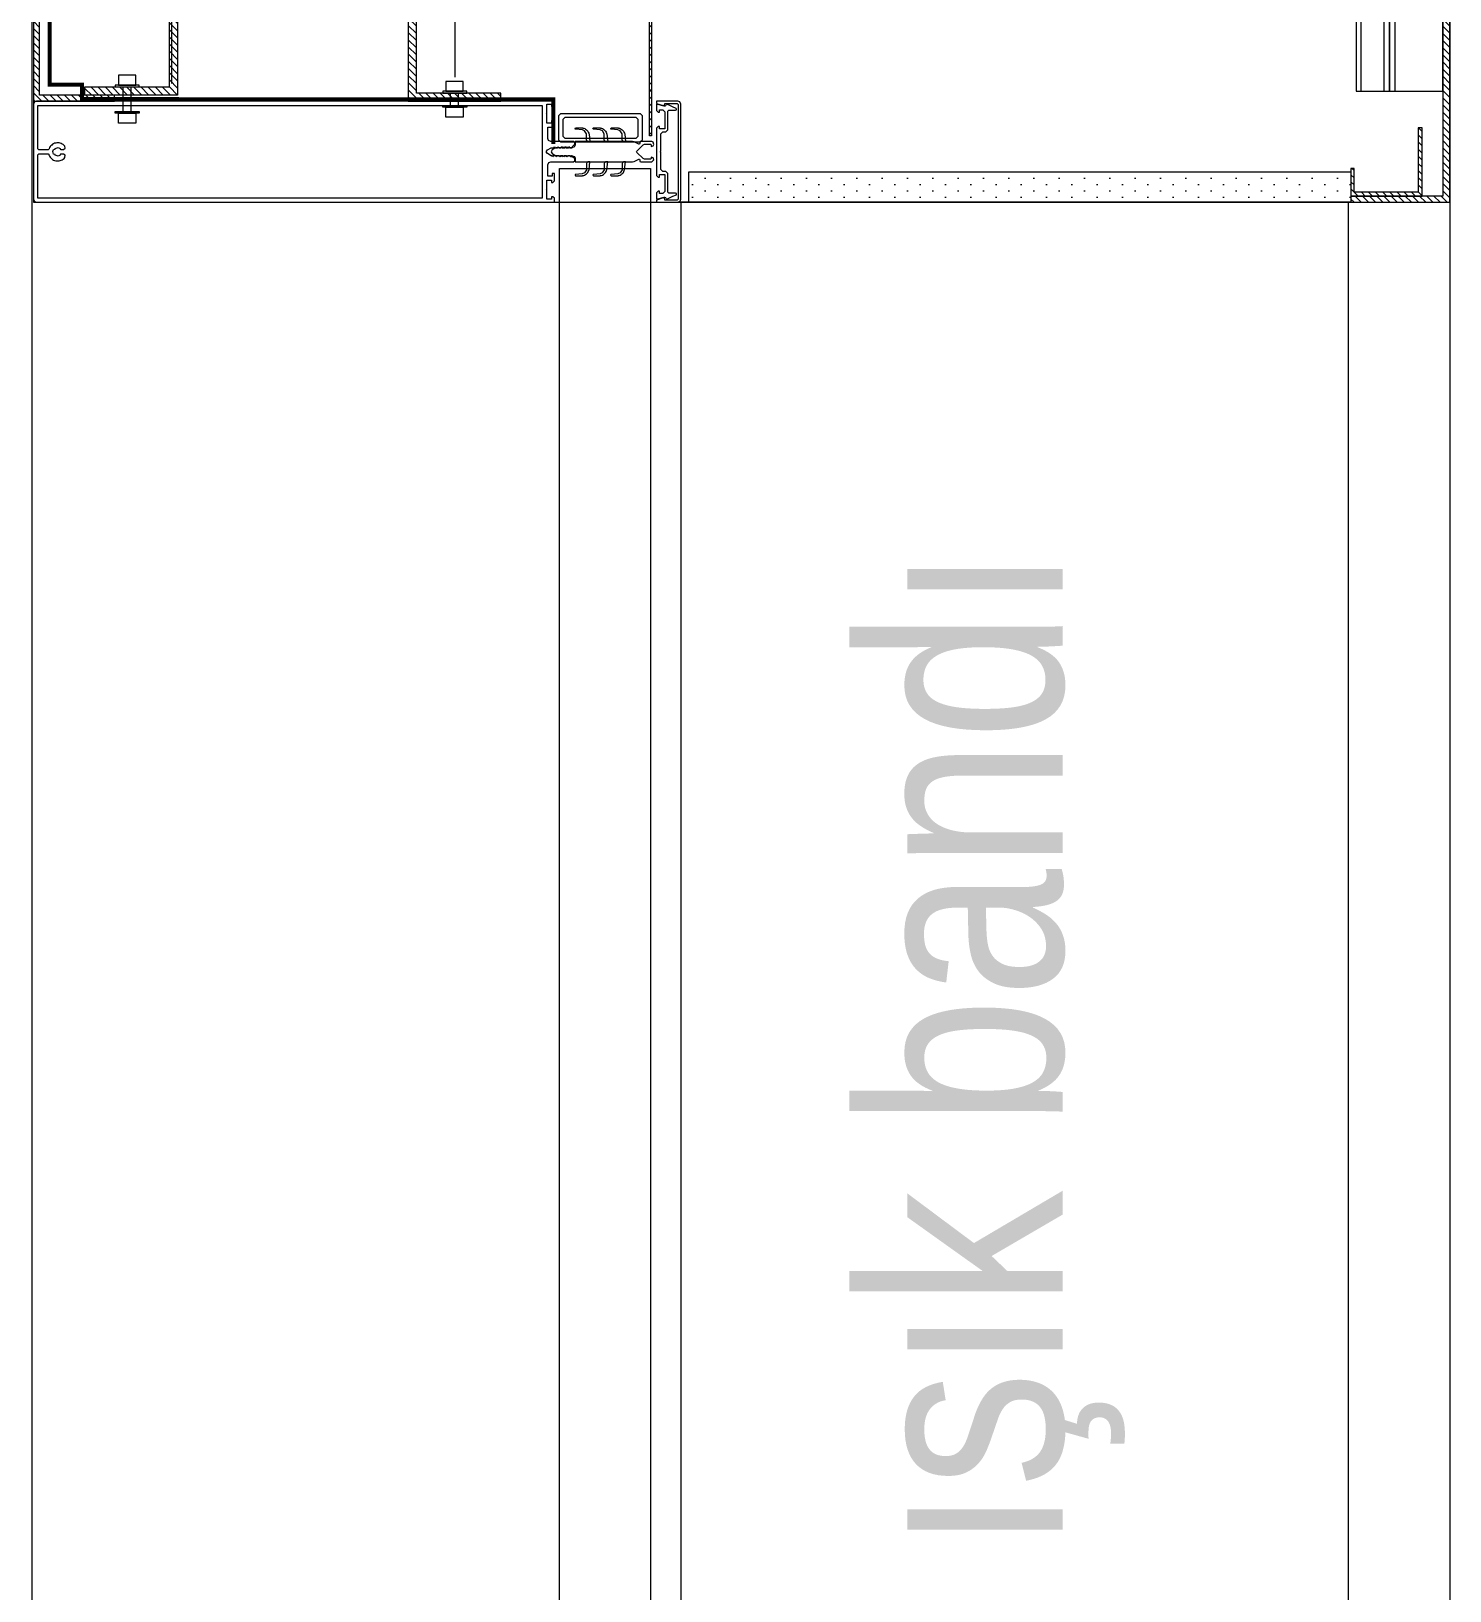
# Model space of a CAD drawing. Extents: x -1073 to 35213, y -1180 to 6950.
# Drawn here: x 6130.7 to 6200.8, y 1833.4 to 1910.5 of the extents above; entities that cross this region are included whole.
import ezdxf

# ---------------------------------------------------------------- set-up
doc = ezdxf.new("R2010")
doc.units = 0
doc.header["$LTSCALE"] = 25
for name, pattern in [('DOT2', [0.125, 0, -0.125]), ('Grundrisse$0$AUSGEZOGEN', [2, 1, 1]), ('HIDDEN', [0.375, 0.25, -0.125])]:
    doc.linetypes.add(name, pattern=pattern)
doc.layers.get('0').update_dxf_attribs({"color": 9, "lineweight": 9})
for name, color, linetype, lineweight in [('06D', 9, 'Continuous', 9), ('09P', 9, 'Continuous', 9), ('10', 9, 'Continuous', 9), ('10A', 9, 'Continuous', 9), ('15', 9, 'Continuous', 9), ('20', 9, 'DOT2', 9), ('21', 9, 'Continuous', 9), ('33', 9, 'BATTING', 9)]:
    doc.layers.add(name, color=color, linetype=linetype, lineweight=lineweight)
doc.styles.add('MuuM_TEXT-STANDART', font='ARIALN.TTF')
doc.linetypes.add('BATTING', pattern='A,0.0001,-0.1,[134,ltypeshp.shx,S=0.1,R=0,X=-0.1,Y=0],-0.2,[134,ltypeshp.shx,S=0.1,R=180,X=0.1,Y=0],-0.1', length=0.4001000000000001)
pattern_1 = [(135, (-1.360098787570677, -984.9016340087401), (-0.1767766952966369, -0.1767766952966369), [])]

# ---------------------------------------------------------------- blocks, each defined once
blk = doc.blocks.new('prf-camderzi-20x6-p_1')
at = {"layer": '10A', "linetype": 'Continuous'}
for points in [[(0.1800000189996353, -2.389999998002167), (0.130000018998544, -2.339999998002895), (0.130000018998544, 2.340000152997163), (0.1800000189996353, 2.390000153001892), (0.7900000099998579, 2.390000153001892), (0.8160000089992536, 2.29599990799943), (0.8799999950006167, 2.283000183000694), (1.200000000000727, 2.386999893002212), (1.200000000000727, 2.499999999996362), (0.1499999999996362, 2.499999999996362), (0.036999989000833, 2.447999953999897), (0, 2.350000000000363), (0, -2.350000000000363), (0.0520000460001029, -2.462999999999739), (0.1499999999996362, -2.500000000003637), (1.200000000000727, -2.500000000003637), (1.200000000000727, -2.387000000004263), (0.8799999950006167, -2.28299999200135), (0.8160000089992536, -2.296000004002053), (0.7900000099998579, -2.389999998002167)], [(1.060005000003002, 2.070005000001401), (1.060005000003002, 1.950004999996963), (1.120005000000674, 1.950004999996963), (1.200005000000601, 2.030005000000528), (1.200005000000601, 2.350004971525777), (0.8250050000024202, 2.250004899997293), (0.8030049999997572, 2.248004899996885), (0.7650050000029296, 2.267004899998937), (0.7360050000024785, 2.328004899998632), (0.6930050000028132, 2.348004903000401), (0.5290050000021438, 2.266004899996914), (0.3940050000019255, 2.203004899996813), (0.2190050000026531, 2.129004900001746), (0.2100050000026385, 2.100004899999476), (0.2200049999992188, 2.071004899999024), (0.260005000001911, 2.050004899996565), (0.6000050000020565, 2.050004899996565), (0.6500049999995099, 2.000004899997293), (0.6500049999995099, 1.080004900000858), (0.7500049999998737, 0.9800048999968566), (0.9000049999995098, 0.9800048999968566), (1.000004999999873, 0.8800049000001308), (1.000004999999873, 0.0250048999987485), (1.02000500000031, 4.8999991122e-06), (1.000004999999873, -0.024995100000524), (1.000004999999873, -0.8799951000019063), (0.9000049999995098, -0.9799951000040892), (0.7500049999998737, -0.9799951000040892), (0.6500049999995099, -1.079995100002633), (0.6500049999995099, -1.999995100004525), (0.6000050000002375, -2.049995100001979), (0.260005000001911, -2.049995100001979), (0.2200049999992188, -2.069995100004234), (0.2100050000026385, -2.099995100001251), (0.2300049999994371, -2.139995100002124), (0.4150050000025658, -2.211995100002241), (0.5190050000001066, -2.260995100004947), (0.6960049999997864, -2.346995100004278), (0.7310049999996409, -2.331995100001222), (0.7660049999994955, -2.265995100002328), (0.7990050000025803, -2.247995100002299), (0.8240050000003974, -2.249995100004525), (1.200005000000601, -2.349995100001251), (1.200005000000601, -2.029995100001542), (1.120005000000674, -1.949995099999796), (1.060005000003002, -1.949995099999796), (1.060005000003002, -2.069995100004234), (0.9000049999995098, -2.069995100004234), (0.800005000002784, -1.969995100000232), (0.800005000002784, -1.129995100000087), (1.060005000003002, -1.129995100000087), (1.060005000003002, -1.249995099999068), (1.12000498999987, -1.249995099999068), (1.200004988080763, -1.169995100002779), (1.200004988080763, 1.170004900001003), (1.12000498999987, 1.250004899997293), (1.060005000003002, 1.250004899997293), (1.060005000003002, 1.13000490000013), (0.800005000002784, 1.13000490000013), (0.800005000002784, 1.970004999997399), (0.9000049999995098, 2.070005000001401)], [(6.249999999998182, -2.5), (31.85099999941485, -2.5), (31.95099999941522, -2.461000001001593), (31.99999999999091, -2.349999999998544), (31.99999999999091, 2.349999999998544), (31.94399999941561, 2.466999816997486), (31.85000000041509, 2.5), (6.249999999998182, 2.5), (6.249999999998182, 2.301999848497871), (6.330000304997156, 2.221999925501222), (6.390000153000072, 2.221999925501222), (6.390000153000072, 2.3420000014994), (6.619999694996295, 2.3420000014994), (6.619999694996295, 1.896999925504132), (6.640000153000072, 1.871999925499039), (6.619999694996295, 1.846999925499403), (6.619999694996295, 1.401999848501873), (6.390000153000072, 1.401999848501873), (6.390000153000072, 1.521999925500495), (6.330000304997156, 1.521999925500495), (6.249999999998182, 1.442000001497945), (6.249999999998182, 1.082000154503475), (6.369999694998113, 1.082000154503475), (6.369999694998113, 1.201999848501145), (6.580000304998975, 1.201999848501145), (6.580000304998975, 0.6500000000014552), (6.523999785998968, 0.5329999920049886), (6.430000304997519, 0.5), (5.299999999997453, 0.5), (5.249999999998182, 0.4500000000007276), (5.249999999998182, 0.3500000000040018), (5.349999999998544, 0.25), (5.440000152999346, 0.25), (5.469999694998476, 0.2000000000007276), (5.591000365997387, 0.2000000000007276), (5.619999694998113, 0.25), (5.648999785998968, 0.2000000000007276), (5.770999907997974, 0.2000000000007276), (5.799999999997453, 0.25), (5.82900009199875, 0.2000000000007276), (5.951000213997758, 0.2000000000007276), (5.980000304998611, 0.25), (6.008999633997518, 0.2000000000007276), (6.130999755996527, 0.2000000000007276), (6.159999846997379, 0.25), (6.188999938996857, 0.2000000000007276), (6.311000060999504, 0.2000000000007276), (6.340000152997162, 0.25), (6.369000243999835, 0.2000000000007276), (6.405000304997884, 0.2000000000007276), (6.599999999998545, 0.087000084000465), (6.651000213998485, 0), (6.599999999998545, -0.0879999159951695), (6.405000304997884, -0.2000000000007276), (6.279000091997659, -0.2000000000007276), (6.249999999998182, -0.25), (6.220999907998703, -0.2000000000007276), (6.098999785997875, -0.2000000000007276), (6.069999694998841, -0.25), (6.041000365998116, -0.2000000000007276), (5.919000243999107, -0.2000000000007276), (5.890000152996435, -0.25), (5.861000060998776, -0.2000000000007276), (5.738999938999767, -0.2000000000007276), (5.709999846996652, -0.25), (5.680999755999437, -0.2000000000007276), (5.558999633996791, -0.2000000000007276), (5.530000304997884, -0.25), (5.501000213997031, -0.2000000000007276), (5.380000305000067, -0.2000000000007276), (5.349999999998544, -0.2520000459971925), (5.249999999998182, -0.3659999849951419), (5.249999999998182, -0.4510000229965954), (5.299999999997453, -0.499999999998181), (6.430000304997519, -0.499999999998181), (6.547000121998281, -0.5559999469987816), (6.580000304998975, -0.6499999999959983), (6.580000304998975, -1.218000036498779), (6.369999694998113, -1.218000036498779), (6.369999694998113, -1.097999960500601), (6.249999999998182, -1.097999960500601), (6.249999999998182, -1.457999998499872), (6.330000304997156, -1.538000017500962), (6.390000153000072, -1.538000017500962), (6.390000153000072, -1.418000036499506), (6.619999694996295, -1.418000036499506), (6.619999694996295, -1.863000017498052), (6.640000153000072, -1.888000017497688), (6.619999694996295, -1.913000017497324), (6.619999694996295, -2.357999998501327), (6.390000153000072, -2.357999998501327), (6.390000153000072, -2.237999993501944), (6.330000304997156, -2.237999993501944), (6.249999999998182, -2.318000000501342)]]:
    blk.add_lwpolyline(points, close=True, dxfattribs=at)
blk.add_lwpolyline([(6.849999999998545, -2.290000009999857), (6.849999999998545, 2.290000153001528), (31.78999993841717, 2.290000153001528), (31.78999993841717, 0.1579999985024187), (31.73999993841426, 0.1079999985031463), (31.27599995141463, 0.1079999985031463), (31.220999932415, 0.1680000364995067), (31.19799993041488, 0.218000036504236), (31.16899993441439, 0.265999990504497), (31.13399999141439, 0.3100000445028854), (31.09399993441548, 0.3489999835019262), (31.04999997641426, 0.3819999754996388), (31.002000022414, 0.4100000444996113), (30.95099999941522, 0.4319999754989113), (30.89700000241464, 0.4469999375014595), (30.84199998341319, 0.4559999525026797), (30.78599994141405, 0.4579999984998722), (30.7310000184134, 0.4530000745016878), (30.67700002241509, 0.4409999905001314), (30.62399995341366, 0.4219999375018233), (30.57399995341439, 0.3969999375021871), (30.52799994941597, 0.3659999905012228), (30.48599994141659, 0.3299999295031739), (30.4479999304167, 0.2889999455001089), (30.43599994141369, 0.1760000295034843), (30.52099998041558, 0.1280000745027792), (30.66099994141405, 0.1280000745027792), (30.68100001841595, 0.1620000905040797), (30.67499997641426, 0.1760000295034843), (30.78100001841631, 0.2170000135010923), (30.92399995341475, 0.1780000745020516), (30.91899993441439, 0.1620000905040797), (30.92700002241509, 0.135000044499975), (31.00399997241584, 0.1239999835015624), (31.03900001041438, -0.0120000775004883), (31.00399997241584, -0.1079999864959973), (30.92700002241509, -0.1190000474962289), (30.91899993441439, -0.1460000934985146), (30.92599999941376, -0.1600000324997381), (30.78100001841631, -0.2010000164973462), (30.67700002241509, -0.1620000774964865), (30.68100001841595, -0.1460000934985146), (30.67299993041343, -0.1190000474962289), (30.64700000241464, -0.1120000774990331), (30.52099998041558, -0.1110000544958893), (30.42499997641426, -0.1829999865003629), (30.4479999304167, -0.2729999485000007), (30.48599994141659, -0.3139999324976088), (30.52799994941597, -0.3499999934974767), (30.57399995341439, -0.380999940496622), (30.62399995341366, -0.4059999404962582), (30.67700002241509, -0.4249999935000233), (30.7310000184134, -0.4370000774961227), (30.78599994141405, -0.4420000015015831), (30.84199998341319, -0.4399999554971146), (30.89700000241464, -0.4309999404958944), (30.95099999941522, -0.4159999784988031), (31.002000022414, -0.3940000475013221), (31.04999997641426, -0.3659999785013497), (31.09399993441548, -0.3319999635004933), (31.13399999141439, -0.2930000245014526), (31.16899993441439, -0.2499999934989319), (31.19799993041488, -0.202000039498671), (31.22099998041267, -0.1510000164980738), (31.27599999941413, -0.0920000014975813), (31.73999998541513, -0.0920000014975813), (31.7899999854144, -0.1420000014968537), (31.7899999854144, -2.289999962000365), (6.849999999998545, -2.289999962000365)], dxfattribs=at)
at = {"layer": '10A', "linetype": 'Grundrisse$0$AUSGEZOGEN'}
for points in [[(2.796963116388724, 0.9350000839986023), (2.781963118386556, 0.8860001070024736), (2.733635375449011, 0.5000000939999154), (2.84263539145104, 0.5000000939999154), (2.892635391450312, 0.5500000939991879), (2.906635389450457, 0.5770000920038001), (2.908963110388866, 0.9030001150022144), (3.004963108387528, 1.047000119999211), (3.112963113388103, 1.095000074999916), (3.44596315338822, 1.125000094001734), (3.461963137389831, 1.132000062998486), (3.472963151387375, 1.15600013599942), (3.447963151387738, 1.184000109000407), (3.104963120387765, 1.184000109000407), (3.093963119386899, 1.183000085999083), (3.044963118387386, 1.171000096999705), (2.997963121388238, 1.153000066999084), (2.952963119387277, 1.129000090000772), (2.911963120388463, 1.099000071000773), (2.875963118387517, 1.06400012800077), (2.843963119386899, 1.024000071001864), (2.817963120387503, 0.9810000879988364)], [(3.676963081923531, 0.934999989996868), (3.661963083921364, 0.8860000130007392), (3.613635340983819, 0.499999999998181), (3.722635356985847, 0.499999999998181), (3.772635356985119, 0.5499999999956345), (3.786635354985264, 0.5769999980020657), (3.788963075923675, 0.9030000210004799), (3.884963073922335, 1.047000025997476), (3.992963078922912, 1.094999980998181), (4.325963118923027, 1.125), (4.341963102924637, 1.131999968996751), (4.352963116922182, 1.156000041995866), (4.327963116922547, 1.184000014998673), (3.984963085922572, 1.184000014998673), (3.973963084921706, 1.182999991997348), (3.924963083922194, 1.171000002997971), (3.877963086923045, 1.15299997299553), (3.832963084922084, 1.128999995999038), (3.791963085923272, 1.09899997699722), (3.755963083922324, 1.064000033997217), (3.723963084921706, 1.02399997700013), (3.69796308592231, 0.980999993997102)], [(4.556963058386827, 0.934999989996868), (4.541963060384659, 0.8860000130007392), (4.493635317447115, 0.499999999998181), (4.602635333449144, 0.499999999998181), (4.652635333448415, 0.5499999999956345), (4.66663533144856, 0.5769999980020657), (4.668963052388789, 0.9030000210004799), (4.764963050385631, 1.047000025997476), (4.872963055386207, 1.094999980998181), (5.205963095386323, 1.125), (5.221963079387933, 1.131999968996751), (5.232963093385478, 1.156000041995866), (5.207963093387661, 1.184000014998673), (4.864963062385868, 1.184000014998673), (4.853963061385002, 1.182999991997348), (4.804963060387308, 1.171000002997971), (4.757963063386341, 1.15299997299553), (4.71296306138538, 1.128999995999038), (4.671963062388385, 1.09899997699722), (4.635963060387438, 1.064000033997217), (4.603963061385002, 1.02399997700013), (4.577963062385606, 0.980999993997102)], [(5.220000552999409, -0.499999999998181), (5.220000552999409, -0.324000001000968), (5.281000554999991, -0.2180000060034217), (5.4150005579977, -0.1940000049999071), (5.589000558999031, -0.2030000049999217), (5.763000559998544, -0.2060000049987138), (5.838000583999017, -0.2050000050003291), (5.870000552997224, -0.2350000019978324), (5.902000569998562, -0.2030000029990333), (5.938000583999382, -0.2030000029990333), (6.120000552997224, -0.1940000029990187), (6.170000553000136, -0.1880000039982406), (6.227000617998782, -0.1690000050002709), (6.370000648998028, -0.0860000129978289), (6.420000648999121, 0), (6.370000648998028, 0.0859999900003459), (6.227000617998782, 0.1690000059970771), (6.171000623997315, 0.188000011998156), (6.120000600998537, 0.1940000060021703), (5.938000631997057, 0.2030000209979335), (5.902000617998056, 0.203999997002029), (5.870000600998537, 0.2349999910002225), (5.838000631996692, 0.2050000189974526), (5.763000607996219, 0.2059999950015481), (5.589000606998524, 0.2030000209979335), (5.415000617998884, 0.1940000060021703), (5.269000613998287, 0.2289999970016652), (5.220000612996955, 0.3249999999989086), (5.220000612996955, 0.5), (2.392143250375738, 0.5), (2.308143235375609, 0.4809999950011843), (2.073143292374879, 0.3719999790009751), (2.043143273376699, 0.374999999998181), (2.031143285375947, 0.4019999980027933), (2.03714323137683, 0.4670000080022874), (2.029143239376935, 0.4900000100024045), (1.977143289377636, 0.5), (1.437143231376467, 0.5), (1.337143231376103, 0.4000000000032742), (1.366143132376237, 0.2940000060007151), (1.477143193375013, 0.2650000100020406), (1.477143193375013, 0.3400000099991303), (1.507143117376472, 0.369999981001456), (1.801143170376235, 0.369999981001456), (1.872143079375746, 0.3409999849973246), (2.177143193375741, 0.0349999909994949), (2.192143155378289, 0), (2.177143193375741, -0.0350000020025618), (1.872143079375746, -0.3409999960003915), (1.801143170376235, -0.3700000039989391), (1.507143117376472, -0.3700000039989391), (1.477143193375013, -0.339999996996994), (1.477143193375013, -0.2649999969999044), (1.366143132376237, -0.2939999990012438), (1.337143231376103, -0.3649999970020872), (1.366143132376237, -0.4710000029990625), (1.437143231376467, -0.499999999998181), (2.007143117376472, -0.499999999998181), (2.037143136376471, -0.4680000060034218), (2.031143189375143, -0.4019999980009743), (2.043143178378159, -0.375000000001819), (2.073143197376339, -0.3720000019984582), (2.308143140377069, -0.4809999939989212), (2.392143155375379, -0.499999999998181)], [(2.794141689106254, -0.9245664053487416), (2.779141691105905, -0.8755664283526129), (2.733635375449011, -0.5000000939999154), (2.84263539145104, -0.5000000939999154), (2.892635391450312, -0.5500000939991879), (2.906635389450457, -0.5770000920038001), (2.906141683108217, -0.8925664363523537), (3.002141681106877, -1.03656644134935), (3.110141686107454, -1.084566396350055), (3.443141726107569, -1.114566415351873), (3.459141710109178, -1.121566384348625), (3.470141724106724, -1.145566457349559), (3.445141724107088, -1.173566430352366), (3.102141693107114, -1.173566430352366), (3.091141692106248, -1.172566407349222), (3.042141691106735, -1.160566418349844), (2.995141694107587, -1.142566388349223), (2.950141692106627, -1.118566411350911), (2.909141693107812, -1.088566392350912), (2.873141691106866, -1.05356644935091), (2.841141692106248, -1.013566392352004), (2.815141693106852, -0.9705664093489758)], [(3.67414165464288, -0.9245663113470072), (3.659141656640712, -0.8755663343508786), (3.613635340983819, -0.499999999998181), (3.722635356985847, -0.499999999998181), (3.772635356985119, -0.5499999999974535), (3.786635354985264, -0.5769999980020657), (3.786141648643024, -0.8925663423506193), (3.882141646641684, -1.036566347347616), (3.990141651642261, -1.084566302348321), (4.323141691642376, -1.114566321350139), (4.339141675643987, -1.121566290346891), (4.350141689641532, -1.145566363347825), (4.325141689641895, -1.173566336348812), (3.982141658641921, -1.173566336348812), (3.971141657641055, -1.172566313347488), (3.922141656641542, -1.16056632434811), (3.875141659642395, -1.142566294347489), (3.830141657641433, -1.118566317349177), (3.78914165864262, -1.088566298349178), (3.753141656641673, -1.053566355349175), (3.721141657641055, -1.013566298350269), (3.695141658641659, -0.9705663153472414)], [(4.554141631106176, -0.9245663113470072), (4.539141633104009, -0.8755663343508786), (4.493635317447115, -0.499999999998181), (4.602635333449144, -0.499999999998181), (4.652635333448415, -0.5499999999974535), (4.66663533144856, -0.5769999980020657), (4.666141625108139, -0.8925663423506193), (4.762141623104981, -1.036566347347616), (4.870141628105556, -1.084566302348321), (5.203141668105672, -1.114566321350139), (5.219141652107282, -1.121566290346891), (5.230141666104827, -1.145566363347825), (5.20514166610701, -1.173566336348812), (4.862141635105217, -1.173566336348812), (4.851141634104351, -1.172566313347488), (4.802141633106658, -1.16056632434811), (4.755141636105691, -1.142566294347489), (4.710141634104729, -1.118566317349177), (4.669141635107735, -1.088566298349178), (4.633141633106788, -1.053566355349175), (4.601141634104351, -1.013566298350269), (4.575141635104955, -0.9705663153472414)]]:
    blk.add_lwpolyline(points, close=True, dxfattribs=at)
blk = doc.blocks.new('p-cephe-onkisim')
at = {"layer": '06D'}
for points in [[(-70.1095585608, 2344.985013291124), (-70, 68.42727035210635)], [(0, 2276.499999999935), (0, 68)]]:
    blk.add_lwpolyline(points, dxfattribs=at)
blk.add_lwpolyline([(-38, 794.5), (-5, 794.5), (-5, 1709.499999999985), (-38, 1709.499999999985)], close=True, dxfattribs=at)
at = {"layer": '10'}
blk.add_lwpolyline([(4.547e-13, 1789.499999999985), (-69.99999999999955, 1789.499999999985), (-69.99999999999955, 1709.499999999985), (4.547e-13, 1709.499999999985)], close=True, dxfattribs=at)
at = {"layer": '15', "linetype": 'Continuous'}
blk.add_lwpolyline([(-44, 1711.170208974823), (-39.5, 1711.170208974823), (-39.5000000000091, 1482.874977667604), (-44.00000000000909, 1482.874977667604)], close=True, dxfattribs=at)
at = {"rotation": 180}
blk.add_blockref('prf-camderzi-20x6-p_1', (-38, 1711.999999999971), dxfattribs=at)
blk = doc.blocks.new('*U738')
for points in [[(-0.0874999999650754, -0.4230000000097789), (-0.5794999999925495, -0.4230000000097789), (-0.5794999999925495, 0.4329999999899883), (-0.0874999999650754, 0.4329999999899883)], [(-0.0874999999650754, 0.5938058129977435), (0, 0.5938058129977435), (0, -0.5938058129977435), (-0.0874999999650754, -0.5938058129977435)], [(1.297499846608842, 0.5938058129977435), (1.209999846643768, 0.5938058129977435), (1.209999846643768, -0.5938058129977435), (1.297499846608842, -0.5938058129977435)], [(1.297499846608842, -0.4230000000097789), (1.789499846636315, -0.4230000000097789), (1.789499846636315, 0.4329999999899883), (1.297499846608842, 0.4329999999899883)]]:
    blk.add_lwpolyline(points, close=True)
for points in [[(1.209999846643768, 0.2050000000162981), (0, 0.2050000000162981)], [(1.209999846643768, -0.1950000000069849), (0, -0.1950000000069849)]]:
    blk.add_lwpolyline(points)
blk = doc.blocks.new('*U739')
for points in [[(-0.0874999999650754, -0.4230000000097789), (-0.5794999999925495, -0.4230000000097789), (-0.5794999999925495, 0.4329999999899883), (-0.0874999999650754, 0.4329999999899883)], [(-0.0874999999650754, 0.5938058129977435), (0, 0.5938058129977435), (0, -0.5938058129977435), (-0.0874999999650754, -0.5938058129977435)], [(0.6974998469813729, 0.5938058129977435), (0.6099998470162975, 0.5938058129977435), (0.6099998470162975, -0.5938058129977435), (0.6974998469813729, -0.5938058129977435)], [(0.6974998469813729, -0.4230000000097789), (1.189499847008846, -0.4230000000097789), (1.189499847008846, 0.4329999999899883), (0.6974998469813729, 0.4329999999899883)]]:
    blk.add_lwpolyline(points, close=True)
for points in [[(0.6099998470162975, 0.2050000000162981), (0, 0.2050000000162981)], [(0.6099998470162975, -0.1950000000069849), (0, -0.1950000000069849)]]:
    blk.add_lwpolyline(points)
blk = doc.blocks.new('p-cephekolon-80')
at = {"layer": '09P'}
h = blk.add_hatch(dxfattribs=at)
h.set_pattern_fill('ANSI31', color=256, scale=2, angle=90, style=0)
h.set_pattern_definition([(135, (-0.0002440953230689, -1153.319416858405), (-0.1767766952966369, -0.1767766952966369), [])])
h.paths.add_polyline_path([(-0.3485599161158461, -0.3294556439104781), (-0.348315820825519, -79.70000000001164), (-4.885175370407524, -79.69999999995345), (-4.885175370407524, -80), (0, -80), (0, 0), (-37.15038665949578, 0), (-37.15038665949578, -3.709368355590413), (-36.80224620909758, -3.709368355590413), (-36.80224620909758, -0.3294556439686858)])
h = blk.add_hatch(dxfattribs=at)
h.set_pattern_fill('ANSI31', color=256, scale=2, angle=90, style=0)
h.set_pattern_definition([(135, (-39.45024388078127, -1149.842652276424), (-0.1767766952966369, -0.1767766952966369), [])])
h.paths.add_polyline_path([(-39.54999978546402, -76.71716468449449), (-39.55024388078346, -3.515539170028205), (-39.45024388077764, -3.515539170028205), (-39.44999978545821, -76.71716468449449)])
h = blk.add_hatch(dxfattribs=at)
h.set_pattern_fill('ANSI31', color=256, scale=2, angle=90, style=0)
h.set_pattern_definition([(135, (-51.47541935865411, -1147.20834986863), (-0.1767766952966369, -0.1767766952966369), [])])
h.paths.add_polyline_path([(-66.00017537068925, -5), (-70.00000000040745, -4.999999999941791), (-69.99975590467693, -75), (-65.99975590458962, -75), (-65.99975590458962, -74.70000000001164), (-69.69975590468857, -74.70000000001164), (-69.7000000004191, -5.299999999988358), (-66.00017537068925, -5.299999999988358)])
h = blk.add_hatch(dxfattribs=at)
h.set_pattern_fill('ANSI31', color=256, scale=2, angle=90, style=0)
h.set_pattern_definition(pattern_1)
h.paths.add_polyline_path([(-63.27493116799633, -61.11192030942765), (-62.87493116800215, -61.11192030936945), (-62.87493116800215, -74.70000000024446), (-67.45404005750788, -74.69999999989523), (-67.45404005750788, -74.30000000022119), (-63.27493116799633, -74.30000000022119)])
h = blk.add_hatch(dxfattribs=at)
h.set_pattern_fill('ANSI31', color=256, scale=2, angle=90, style=0)
h.set_pattern_definition(pattern_1)
h.paths.add_polyline_path([(-51.07493116804289, -61.71192030911334), (-51.47493116803707, -61.71192030905513), (-51.47493116803707, -75), (-46.89582227853134, -74.99999999965074), (-46.89582227853134, -74.59999999997672), (-51.07493116804289, -74.59999999997672)])
h = blk.add_hatch(dxfattribs=at)
h.set_pattern_fill('ANSI31', color=256, scale=2, angle=90, style=0)
h.set_pattern_definition([(135, (-1.360342882893746, -985.9983857980696), (-0.1767766952966369, -0.1767766952966369), [])])
h.paths.add_polyline_path([(-1.360342882893746, -76.3200872883317), (-1.557425781938945, -76.3200872883317), (-1.557425781909842, -79.50291710090823), (-4.734117819054516, -79.50291710090823), (-4.734117819054516, -78.3298608036712), (-4.885175370407524, -78.3298608036712), (-4.885175370407524, -79.69999999995345), (-1.360342882893746, -79.69999999995345)])
h = blk.add_hatch(dxfattribs=at)
h.set_pattern_fill('DOTS', color=256, scale=10, angle=90, style=0)
h.set_pattern_definition([(90, (-5.338021229516017, -961.4999999999416), (-0.625, 0.3125000000000002), [0, -0.625])])
h.paths.add_polyline_path([(-37.60197877054453, -80.00000000005821), (-37.60197877054453, -78.50000000005821), (-4.885175370407524, -78.5), (-4.885175370407524, -80)])
for points in [[(-0.3485599161158461, -0.3294556439104781), (-0.3485599161158461, -0.3294556439104781), (-0.3485599161158461, -0.3294556439104781), (-0.348315820825519, -79.70000000001164), (-4.885175370407524, -79.69999999995345), (-4.885175370407524, -80), (0, -80), (0, 0), (-37.15038665949578, 0), (-37.15038665949578, -3.709368355590413), (-36.80224620909758, -3.709368355590413), (-36.80224620909758, -0.3294556439686858), (-0.3485599161158461, -0.3294556439104781)], [(-63.27493116799633, -61.11192030942765), (-62.87493116800215, -61.11192030936945), (-62.87493116800215, -74.70000000024446), (-67.45404005750788, -74.69999999989523), (-67.45404005750788, -74.30000000022119), (-63.27493116799633, -74.30000000022119), (-63.27493116889853, -61.11192030942765)], [(-51.07493116804289, -61.71192030911334), (-51.47493116803707, -61.71192030905513), (-51.47493116803707, -75), (-46.89582227853134, -74.99999999965074), (-46.89582227853134, -74.59999999997672), (-51.07493116804289, -74.59999999997672), (-51.07493116714068, -61.71192030911334)], [(-1.360342882893746, -76.3200872883317), (-1.557425781938945, -76.3200872883317), (-1.557425781909842, -79.50291710090823), (-4.734117819054516, -79.50291710090823), (-4.734117819054516, -78.3298608036712), (-4.885175370407524, -78.3298608036712), (-4.885175370407524, -79.69999999995345), (-1.360342882893746, -79.69999999995345), (-1.360342882893746, -76.3200872883317)]]:
    blk.add_lwpolyline(points)
for points in [[(-39.54999978546402, -76.71716468449449), (-39.55024388078346, -3.515539170028205), (-39.45024388077764, -3.515539170028205), (-39.44999978545821, -76.71716468449449)], [(-66.00017537068925, -5), (-70.00000000040745, -4.999999999941791), (-69.99975590467693, -75), (-65.99975590458962, -75), (-65.99975590458962, -74.70000000001164), (-69.69975590468857, -74.70000000001164), (-69.7000000004191, -5.299999999988358), (-66.00017537068925, -5.299999999988358)], [(-43.94007747197065, -75.60391648299992), (-40.00943390834618, -75.60391648299992), (-39.90943390836946, -75.70391648303485), (-39.90943390836946, -76.9239164640312), (-40.00943390834618, -77.02391646400793), (-43.94007747197065, -77.02391646400793), (-44.04007747200558, -76.9239164640312), (-44.04007747200558, -75.70391648303485)], [(-43.74007747201722, -75.80391648301156), (-43.84007747199393, -75.90391648304649), (-43.84007747199393, -76.72391646401957), (-43.74007747201722, -76.82391646405449), (-40.20943390835782, -76.82391646399628), (-40.1094339083811, -76.72391646401957), (-40.1094339083811, -75.90391648304649), (-40.20943390835782, -75.80391648301156)]]:
    blk.add_lwpolyline(points, close=True)
at = {"layer": '06D'}
for points in [[(-2.985922284016851, -74.51198055502026), (-2.986166379336282, -6.136543087097379), (-4.634993306370233, -6.136543087097379), (-4.634749211050802, -74.51198055502026)], [(-2.986166379336282, -6.136543087097379), (-2.985922284016851, -74.51198055502026), (-0.348315820825519, -74.51198055502026), (-0.34855991614495, -6.136543087097379)]]:
    blk.add_lwpolyline(points, close=True, dxfattribs=at)
for points in [[(-4.402506293708939, -6.136543087097379), (-4.402262198418612, -74.51198055502026)], [(-3.264854110029773, -6.136543087097379), (-3.264610014739446, -74.51198055502026)]]:
    blk.add_lwpolyline(points, dxfattribs=at)
at = {"layer": '10', "linetype": 'HIDDEN', "const_width": 0.2}
blk.add_lwpolyline([(-40.22322203172189, -3.197177776353782), (-40.22322203172552, -5.215539170028931), (-65.9353099836444, -5.199999999942518), (-65.9353099836444, -5.799999999988357), (-69.2000000004191, -5.799999999988357), (-69.19975590468857, -74.18568479962414), (-67.59975590462454, -74.18568479962414), (-67.59975590462454, -74.80000000000291), (-67.59975590462454, -74.89999999997963), (-44.49975569012349, -74.91391647381532), (-44.29975569011184, -74.91391647381532), (-44.29975569011184, -77.11391647381242)], dxfattribs=at)
at = {"layer": '15'}
blk.add_lwpolyline([(-37.60197877054453, -80.00000000005821), (-37.60197877054453, -78.50000000005821), (-4.885175370407524, -78.5), (-4.885175370407524, -80)], close=True, dxfattribs=at)
at = {"layer": '20', "linetype": 'HIDDEN'}
blk.add_lwpolyline([(-2.706405156961409, -74.51198055502026), (-2.70664925228084, -6.136543087097379)], dxfattribs=at)
at = {"layer": '33', "ltscale": 0.4}
for points in [[(-63.17517526372103, -5.880102958897622), (-63.1749311679905, -74.12112101074307)], [(-49.17517526372103, -5.998866196718152), (-49.1749311679905, -73.82112101081294)]]:
    blk.add_lwpolyline(points, dxfattribs=at)
at = {"xscale": -1, "rotation": 90}
for name, p in [('*U738', (-65.36448561276666, -74.30000000022119)), ('*U739', (-49.18037672327954, -74.59999999997672))]:
    blk.add_blockref(name, p, dxfattribs=at)
blk = doc.blocks.new('p-cephe-onkisim-toplam')
blk.add_blockref('p-cephe-onkisim', (0, 0))
at = {"layer": '10'}
blk.add_blockref('p-cephekolon-80', (0, 1789.499999999985), dxfattribs=at)

msp = doc.modelspace()

# ---------------------------------------------------------------- block references
msp.add_blockref('p-cephe-onkisim-toplam', (6200.838333276035, 192.4999510864691))

# ---------------------------------------------------------------- texts
at = {"layer": '21', "linetype": 'Continuous', "style": 'MuuM_TEXT-STANDART'}
msp.add_text('ışık bandı', height=10, rotation=90, dxfattribs=at).set_placement((6181.700723178044, 1835.288724214908))

doc.saveas('drawing.dxf')
